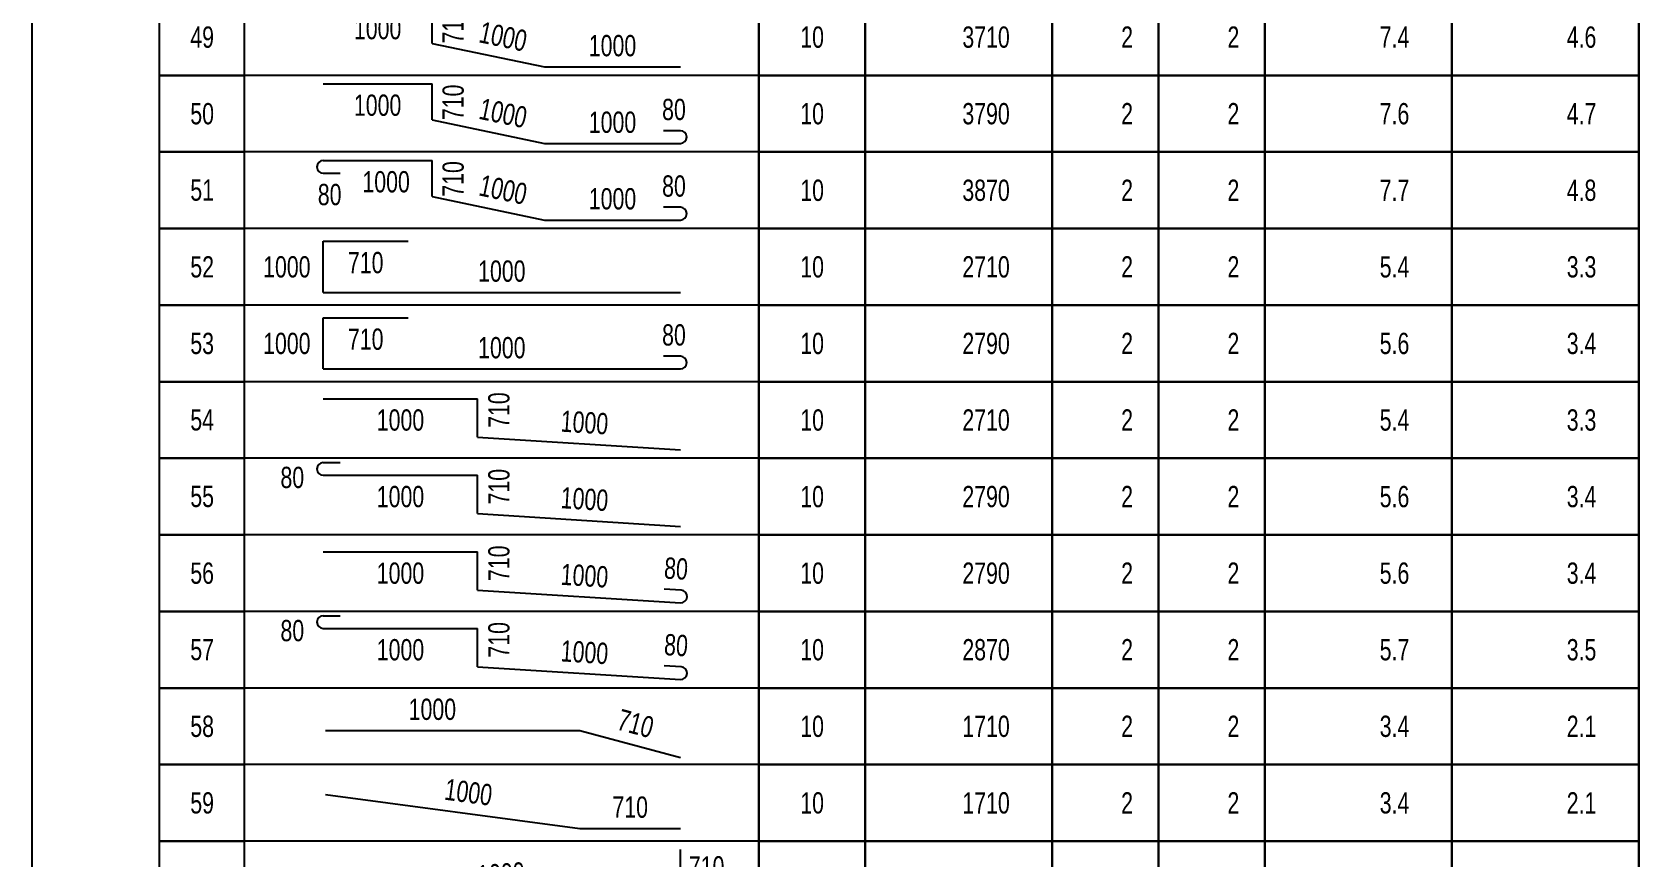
# Model space of a CAD drawing. Header units: inches. Extents: x -3538 to 66114, y -2541134 to 4288.
# Drawn here: x -1194.7 to -1005.7, y -223.2 to -126.1 of the extents above; entities that cross this region are included whole.
import ezdxf
from ezdxf.enums import TextEntityAlignment as Align

# ---------------------------------------------------------------- set-up
doc = ezdxf.new("R2010")
doc.units = ezdxf.units.IN
doc.header["$MEASUREMENT"] = 0
for name, color, linetype in [('KCS_STEEL', 4, 'Continuous'), ('KCS_TEXT_TK', 2, 'Continuous'), ('KCS_THONGKE', 5, 'Continuous'), ('KCS_THONGKE_THIN', 5, 'Continuous')]:
    doc.layers.add(name, color=color, linetype=linetype)
doc.styles.add('KCS_SMTEXT', font='3t-unicode.shx', dxfattribs={"width": 0.7})

# ---------------------------------------------------------------- blocks, each defined once
blk = doc.blocks.new('TK_50')
at = {"layer": 'KCS_STEEL'}
for p, q in [((19.25, 8), (32.04, 8)), ((32.04, 3.76), (32.04, 8)), ((32.04, 3.76), (45.28, 1)), ((45.28, 1), (61.25, 1))]:
    blk.add_line(p, q, dxfattribs=at)
at = {"layer": 'KCS_TEXT_TK'}
for p, q in [((-15, 0), (-15, 9)), ((0, 0), (0, 9)), ((10, 0), (10, 9)), ((70.5, 0), (70.5, 9)), ((83, 0), (83, 9)), ((105, 0), (105, 9)), ((117.5, 0), (117.5, 9)), ((130, 0), (130, 9)), ((152, 0), (152, 9)), ((174, 0), (174, 9))]:
    blk.add_line(p, q, dxfattribs=at)
at = {"layer": 'KCS_THONGKE'}
blk.add_line((174, 0), (0, 0), dxfattribs=at)
at = {"layer": 'KCS_TEXT_TK', "style": 'KCS_SMTEXT', "width": 0.75}
for tag, p in [('SH', (5, 4.5)), ('L1', (25.64, 5.5)), ('DK', (76.75, 4.5)), ('L4', (53.26, 3.5))]:
    blk.add_attdef(tag, text='', height=2.5, dxfattribs=at).set_placement(p, align=Align.MIDDLE)
blk.add_attdef('L2', text='', height=2.5, rotation=90, dxfattribs=at).set_placement((34.52, 5.83), align=Align.MIDDLE)
blk.add_attdef('L3', text='', height=2.5, rotation=348.2096, dxfattribs=at).set_placement((37.68, 5.14), align=Align.MIDDLE_LEFT)
for tag, p in [('DAI', (100, 4.5)), ('SL1', (114.5, 4.5)), ('SLA', (127, 4.5)), ('DT', (147, 4.5)), ('TL', (169, 4.5))]:
    blk.add_attdef(tag, text='', height=2.5, dxfattribs=at).set_placement(p, align=Align.MIDDLE_RIGHT)
blk = doc.blocks.new('TK_51')
at = {"layer": 'KCS_STEEL'}
for p, q in [((19.25, 8), (32.04, 8)), ((32.04, 3.76), (32.04, 8)), ((32.04, 3.76), (45.28, 1)), ((61.25, 2.5), (59.25, 2.5)), ((45.28, 1), (61.25, 1))]:
    blk.add_line(p, q, dxfattribs=at)
blk.add_arc((61.25, 1.75), 0.75, 270, 90, dxfattribs=at)
at = {"layer": 'KCS_TEXT_TK'}
for p, q in [((-15, 0), (-15, 9)), ((0, 0), (0, 9)), ((10, 0), (10, 9)), ((70.5, 0), (70.5, 9)), ((83, 0), (83, 9)), ((105, 0), (105, 9)), ((117.5, 0), (117.5, 9)), ((130, 0), (130, 9)), ((152, 0), (152, 9)), ((174, 0), (174, 9))]:
    blk.add_line(p, q, dxfattribs=at)
at = {"layer": 'KCS_THONGKE'}
blk.add_line((174, 0), (0, 0), dxfattribs=at)
at = {"layer": 'KCS_TEXT_TK', "style": 'KCS_SMTEXT', "width": 0.75}
for tag, p in [('SH', (5, 4.5)), ('L1', (25.64, 5.5)), ('M', (60.5, 5)), ('DK', (76.75, 4.5)), ('L4', (53.26, 3.5))]:
    blk.add_attdef(tag, text='', height=2.5, dxfattribs=at).set_placement(p, align=Align.MIDDLE)
blk.add_attdef('L2', text='', height=2.5, rotation=90, dxfattribs=at).set_placement((34.52, 5.83), align=Align.MIDDLE)
blk.add_attdef('L3', text='', height=2.5, rotation=348.2096, dxfattribs=at).set_placement((37.68, 5.14), align=Align.MIDDLE_LEFT)
for tag, p in [('DAI', (100, 4.5)), ('SL1', (114.5, 4.5)), ('SLA', (127, 4.5)), ('DT', (147, 4.5)), ('TL', (169, 4.5))]:
    blk.add_attdef(tag, text='', height=2.5, dxfattribs=at).set_placement(p, align=Align.MIDDLE_RIGHT)
blk = doc.blocks.new('TK_52')
at = {"layer": 'KCS_STEEL'}
for p, q in [((19.25, 8), (32.04, 8)), ((32.04, 3.76), (32.04, 8)), ((19.25, 6.5), (21.25, 6.5)), ((32.04, 3.76), (45.28, 1)), ((61.25, 2.5), (59.25, 2.5)), ((45.28, 1), (61.25, 1))]:
    blk.add_line(p, q, dxfattribs=at)
for centre, start, end in [((19.25, 7.25), 90, 270), ((61.25, 1.75), 270, 90)]:
    blk.add_arc(centre, 0.75, start, end, dxfattribs=at)
at = {"layer": 'KCS_TEXT_TK'}
for p, q in [((-15, 0), (-15, 9)), ((0, 0), (0, 9)), ((10, 0), (10, 9)), ((70.5, 0), (70.5, 9)), ((83, 0), (83, 9)), ((105, 0), (105, 9)), ((117.5, 0), (117.5, 9)), ((130, 0), (130, 9)), ((152, 0), (152, 9)), ((174, 0), (174, 9))]:
    blk.add_line(p, q, dxfattribs=at)
at = {"layer": 'KCS_THONGKE'}
blk.add_line((174, 0), (0, 0), dxfattribs=at)
at = {"layer": 'KCS_TEXT_TK', "style": 'KCS_SMTEXT', "width": 0.75}
for tag, p in [('SH', (5, 4.5)), ('L1', (26.64, 5.5)), ('M', (60.5, 5)), ('DK', (76.75, 4.5)), ('M', (20, 4)), ('L4', (53.26, 3.5))]:
    blk.add_attdef(tag, text='', height=2.5, dxfattribs=at).set_placement(p, align=Align.MIDDLE)
blk.add_attdef('L2', text='', height=2.5, rotation=90, dxfattribs=at).set_placement((34.52, 5.83), align=Align.MIDDLE)
blk.add_attdef('L3', text='', height=2.5, rotation=348.2096, dxfattribs=at).set_placement((37.68, 5.14), align=Align.MIDDLE_LEFT)
for tag, p in [('DAI', (100, 4.5)), ('SL1', (114.5, 4.5)), ('SLA', (127, 4.5)), ('DT', (147, 4.5)), ('TL', (169, 4.5))]:
    blk.add_attdef(tag, text='', height=2.5, dxfattribs=at).set_placement(p, align=Align.MIDDLE_RIGHT)
blk = doc.blocks.new('TK_53')
at = {"layer": 'KCS_STEEL'}
for p, q in [((19.25, 7.5), (29.22, 7.5)), ((19.25, 1.5), (19.25, 7.5)), ((19.25, 1.5), (61.25, 1.5))]:
    blk.add_line(p, q, dxfattribs=at)
at = {"layer": 'KCS_TEXT_TK'}
for p, q in [((-15, 0), (-15, 9)), ((0, 0), (0, 9)), ((10, 0), (10, 9)), ((70.5, 0), (70.5, 9)), ((83, 0), (83, 9)), ((105, 0), (105, 9)), ((117.5, 0), (117.5, 9)), ((130, 0), (130, 9)), ((152, 0), (152, 9)), ((174, 0), (174, 9))]:
    blk.add_line(p, q, dxfattribs=at)
at = {"layer": 'KCS_THONGKE'}
blk.add_line((174, 0), (0, 0), dxfattribs=at)
at = {"layer": 'KCS_TEXT_TK', "style": 'KCS_SMTEXT', "width": 0.75}
for tag, p in [('SH', (5, 4.5)), ('L2', (24.24, 5)), ('DK', (76.75, 4.5)), ('L3', (40.25, 4))]:
    blk.add_attdef(tag, text='', height=2.5, dxfattribs=at).set_placement(p, align=Align.MIDDLE)
for tag, p in [('L1', (17.75, 4.5)), ('DAI', (100, 4.5)), ('SL1', (114.5, 4.5)), ('SLA', (127, 4.5)), ('DT', (147, 4.5)), ('TL', (169, 4.5))]:
    blk.add_attdef(tag, text='', height=2.5, dxfattribs=at).set_placement(p, align=Align.MIDDLE_RIGHT)
blk = doc.blocks.new('TK_54')
at = {"layer": 'KCS_STEEL'}
for p, q in [((19.25, 7.5), (29.22, 7.5)), ((19.25, 1.5), (19.25, 7.5)), ((61.25, 3), (59.25, 3)), ((19.25, 1.5), (61.25, 1.5))]:
    blk.add_line(p, q, dxfattribs=at)
blk.add_arc((61.25, 2.25), 0.75, 270, 90, dxfattribs=at)
at = {"layer": 'KCS_TEXT_TK'}
for p, q in [((-15, 0), (-15, 9)), ((0, 0), (0, 9)), ((10, 0), (10, 9)), ((70.5, 0), (70.5, 9)), ((83, 0), (83, 9)), ((105, 0), (105, 9)), ((117.5, 0), (117.5, 9)), ((130, 0), (130, 9)), ((152, 0), (152, 9)), ((174, 0), (174, 9))]:
    blk.add_line(p, q, dxfattribs=at)
at = {"layer": 'KCS_THONGKE'}
blk.add_line((174, 0), (0, 0), dxfattribs=at)
at = {"layer": 'KCS_TEXT_TK', "style": 'KCS_SMTEXT', "width": 0.75}
for tag, p in [('SH', (5, 4.5)), ('L2', (24.24, 5)), ('M', (60.5, 5.5)), ('DK', (76.75, 4.5)), ('L3', (40.25, 4))]:
    blk.add_attdef(tag, text='', height=2.5, dxfattribs=at).set_placement(p, align=Align.MIDDLE)
for tag, p in [('L1', (17.75, 4.5)), ('DAI', (100, 4.5)), ('SL1', (114.5, 4.5)), ('SLA', (127, 4.5)), ('DT', (147, 4.5)), ('TL', (169, 4.5))]:
    blk.add_attdef(tag, text='', height=2.5, dxfattribs=at).set_placement(p, align=Align.MIDDLE_RIGHT)
blk = doc.blocks.new('TK_55')
at = {"layer": 'KCS_STEEL'}
for p, q in [((19.25, 7), (37.4, 7)), ((37.4, 2.5), (37.4, 7)), ((37.4, 2.5), (61.25, 1))]:
    blk.add_line(p, q, dxfattribs=at)
at = {"layer": 'KCS_TEXT_TK'}
for p, q in [((-15, 0), (-15, 9)), ((0, 0), (0, 9)), ((10, 0), (10, 9)), ((70.5, 0), (70.5, 9)), ((83, 0), (83, 9)), ((105, 0), (105, 9)), ((117.5, 0), (117.5, 9)), ((130, 0), (130, 9)), ((152, 0), (152, 9)), ((174, 0), (174, 9))]:
    blk.add_line(p, q, dxfattribs=at)
at = {"layer": 'KCS_THONGKE'}
blk.add_line((174, 0), (0, 0), dxfattribs=at)
at = {"layer": 'KCS_TEXT_TK', "style": 'KCS_SMTEXT', "width": 0.75}
for tag, p in [('SH', (5, 4.5)), ('L1', (28.32, 4.5)), ('DK', (76.75, 4.5))]:
    blk.add_attdef(tag, text='', height=2.5, dxfattribs=at).set_placement(p, align=Align.MIDDLE)
for tag, rotation, p in [('L2', 90, (39.9, 5.67)), ('L3', 356.4013, (49.98, 4.21))]:
    blk.add_attdef(tag, text='', height=2.5, rotation=rotation, dxfattribs=at).set_placement(p, align=Align.MIDDLE)
for tag, p in [('DAI', (100, 4.5)), ('SL1', (114.5, 4.5)), ('SLA', (127, 4.5)), ('DT', (147, 4.5)), ('TL', (169, 4.5))]:
    blk.add_attdef(tag, text='', height=2.5, dxfattribs=at).set_placement(p, align=Align.MIDDLE_RIGHT)
blk = doc.blocks.new('TK_56')
at = {"layer": 'KCS_STEEL'}
for p, q in [((19.25, 8.5), (21.25, 8.5)), ((19.25, 7), (37.4, 7)), ((37.4, 2.5), (37.4, 7)), ((37.4, 2.5), (61.25, 1))]:
    blk.add_line(p, q, dxfattribs=at)
blk.add_arc((19.25, 7.75), 0.75, 90, 270, dxfattribs=at)
at = {"layer": 'KCS_TEXT_TK'}
for p, q in [((-15, 0), (-15, 9)), ((0, 0), (0, 9)), ((10, 0), (10, 9)), ((70.5, 0), (70.5, 9)), ((83, 0), (83, 9)), ((105, 0), (105, 9)), ((117.5, 0), (117.5, 9)), ((130, 0), (130, 9)), ((152, 0), (152, 9)), ((174, 0), (174, 9))]:
    blk.add_line(p, q, dxfattribs=at)
at = {"layer": 'KCS_THONGKE'}
blk.add_line((174, 0), (0, 0), dxfattribs=at)
at = {"layer": 'KCS_TEXT_TK', "style": 'KCS_SMTEXT', "width": 0.75}
for tag, p in [('M', (17, 6.75)), ('DAI', (100, 4.5)), ('SL1', (114.5, 4.5)), ('SLA', (127, 4.5)), ('DT', (147, 4.5)), ('TL', (169, 4.5))]:
    blk.add_attdef(tag, text='', height=2.5, dxfattribs=at).set_placement(p, align=Align.MIDDLE_RIGHT)
for tag, p in [('SH', (5, 4.5)), ('L1', (28.32, 4.5)), ('DK', (76.75, 4.5))]:
    blk.add_attdef(tag, text='', height=2.5, dxfattribs=at).set_placement(p, align=Align.MIDDLE)
for tag, rotation, p in [('L2', 90, (39.9, 5.67)), ('L3', 356.4013, (49.98, 4.21))]:
    blk.add_attdef(tag, text='', height=2.5, rotation=rotation, dxfattribs=at).set_placement(p, align=Align.MIDDLE)
blk = doc.blocks.new('TK_57')
at = {"layer": 'KCS_STEEL'}
for p, q in [((19.25, 7), (37.4, 7)), ((37.4, 2.5), (37.4, 7)), ((37.4, 2.5), (61.25, 1)), ((61.34, 2.5), (59.35, 2.62))]:
    blk.add_line(p, q, dxfattribs=at)
blk.add_arc((61.3, 1.75), 0.75, 266.4013, 86.4013, dxfattribs=at)
at = {"layer": 'KCS_TEXT_TK'}
for p, q in [((-15, 0), (-15, 9)), ((0, 0), (0, 9)), ((10, 0), (10, 9)), ((70.5, 0), (70.5, 9)), ((83, 0), (83, 9)), ((105, 0), (105, 9)), ((117.5, 0), (117.5, 9)), ((130, 0), (130, 9)), ((152, 0), (152, 9)), ((174, 0), (174, 9))]:
    blk.add_line(p, q, dxfattribs=at)
at = {"layer": 'KCS_THONGKE'}
blk.add_line((174, 0), (0, 0), dxfattribs=at)
at = {"layer": 'KCS_TEXT_TK', "style": 'KCS_SMTEXT', "width": 0.75}
for tag, p in [('SH', (5, 4.5)), ('L1', (28.32, 4.5)), ('DK', (76.75, 4.5))]:
    blk.add_attdef(tag, text='', height=2.5, dxfattribs=at).set_placement(p, align=Align.MIDDLE)
for tag, rotation, p in [('L2', 90, (39.9, 5.67)), ('M', 356.4013, (60.75, 5.04)), ('L3', 356.4013, (49.98, 4.21))]:
    blk.add_attdef(tag, text='', height=2.5, rotation=rotation, dxfattribs=at).set_placement(p, align=Align.MIDDLE)
for tag, p in [('DAI', (100, 4.5)), ('SL1', (114.5, 4.5)), ('SLA', (127, 4.5)), ('DT', (147, 4.5)), ('TL', (169, 4.5))]:
    blk.add_attdef(tag, text='', height=2.5, dxfattribs=at).set_placement(p, align=Align.MIDDLE_RIGHT)
blk = doc.blocks.new('TK_58')
at = {"layer": 'KCS_STEEL'}
for p, q in [((19.25, 8.5), (21.25, 8.5)), ((19.25, 7), (37.4, 7)), ((37.4, 2.5), (37.4, 7)), ((37.4, 2.5), (61.25, 1)), ((61.34, 2.5), (59.35, 2.62))]:
    blk.add_line(p, q, dxfattribs=at)
for centre, start, end in [((19.25, 7.75), 90, 270), ((61.3, 1.75), 266.4013, 86.4013)]:
    blk.add_arc(centre, 0.75, start, end, dxfattribs=at)
at = {"layer": 'KCS_TEXT_TK'}
for p, q in [((-15, 0), (-15, 9)), ((0, 0), (0, 9)), ((10, 0), (10, 9)), ((70.5, 0), (70.5, 9)), ((83, 0), (83, 9)), ((105, 0), (105, 9)), ((117.5, 0), (117.5, 9)), ((130, 0), (130, 9)), ((152, 0), (152, 9)), ((174, 0), (174, 9))]:
    blk.add_line(p, q, dxfattribs=at)
at = {"layer": 'KCS_THONGKE'}
blk.add_line((174, 0), (0, 0), dxfattribs=at)
at = {"layer": 'KCS_TEXT_TK', "style": 'KCS_SMTEXT', "width": 0.75}
for tag, p in [('M', (17, 6.75)), ('DAI', (100, 4.5)), ('SL1', (114.5, 4.5)), ('SLA', (127, 4.5)), ('DT', (147, 4.5)), ('TL', (169, 4.5))]:
    blk.add_attdef(tag, text='', height=2.5, dxfattribs=at).set_placement(p, align=Align.MIDDLE_RIGHT)
for tag, p in [('SH', (5, 4.5)), ('L1', (28.32, 4.5)), ('DK', (76.75, 4.5))]:
    blk.add_attdef(tag, text='', height=2.5, dxfattribs=at).set_placement(p, align=Align.MIDDLE)
for tag, rotation, p in [('L2', 90, (39.9, 5.67)), ('M', 356.4013, (60.75, 5.04)), ('L3', 356.4013, (49.98, 4.21))]:
    blk.add_attdef(tag, text='', height=2.5, rotation=rotation, dxfattribs=at).set_placement(p, align=Align.MIDDLE)
blk = doc.blocks.new('TK_59')
at = {"layer": 'KCS_STEEL'}
for p, q in [((19.51, 4), (49.44, 4)), ((49.44, 4), (61.25, 0.84))]:
    blk.add_line(p, q, dxfattribs=at)
at = {"layer": 'KCS_TEXT_TK'}
for p, q in [((-15, 0), (-15, 9)), ((0, 0), (0, 9)), ((10, 0), (10, 9)), ((70.5, 0), (70.5, 9)), ((83, 0), (83, 9)), ((105, 0), (105, 9)), ((117.5, 0), (117.5, 9)), ((130, 0), (130, 9)), ((152, 0), (152, 9)), ((174, 0), (174, 9))]:
    blk.add_line(p, q, dxfattribs=at)
at = {"layer": 'KCS_THONGKE'}
blk.add_line((174, 0), (0, 0), dxfattribs=at)
at = {"layer": 'KCS_TEXT_TK', "style": 'KCS_SMTEXT', "width": 0.75}
for tag, p in [('L1', (32.08, 6.5)), ('SH', (5, 4.5)), ('DK', (76.75, 4.5))]:
    blk.add_attdef(tag, text='', height=2.5, dxfattribs=at).set_placement(p, align=Align.MIDDLE)
blk.add_attdef('L2', text='', height=2.5, rotation=345.025, dxfattribs=at).set_placement((55.99, 4.84), align=Align.MIDDLE)
for tag, p in [('DAI', (100, 4.5)), ('SL1', (114.5, 4.5)), ('SLA', (127, 4.5)), ('DT', (147, 4.5)), ('TL', (169, 4.5))]:
    blk.add_attdef(tag, text='', height=2.5, dxfattribs=at).set_placement(p, align=Align.MIDDLE_RIGHT)
blk = doc.blocks.new('TK_60')
at = {"layer": 'KCS_STEEL'}
for p, q in [((19.51, 5.47), (49.44, 1.5)), ((49.44, 1.5), (61.25, 1.5))]:
    blk.add_line(p, q, dxfattribs=at)
at = {"layer": 'KCS_TEXT_TK'}
for p, q in [((-15, 0), (-15, 9)), ((0, 0), (0, 9)), ((10, 0), (10, 9)), ((70.5, 0), (70.5, 9)), ((83, 0), (83, 9)), ((105, 0), (105, 9)), ((117.5, 0), (117.5, 9)), ((130, 0), (130, 9)), ((152, 0), (152, 9)), ((174, 0), (174, 9))]:
    blk.add_line(p, q, dxfattribs=at)
at = {"layer": 'KCS_THONGKE'}
blk.add_line((174, 0), (0, 0), dxfattribs=at)
at = {"layer": 'KCS_TEXT_TK', "style": 'KCS_SMTEXT', "width": 0.75}
for tag, p in [('SH', (5, 4.5)), ('DK', (76.75, 4.5))]:
    blk.add_attdef(tag, text='', height=2.5, dxfattribs=at).set_placement(p, align=Align.MIDDLE)
for tag, rotation, p in [('L1', 352.454, (36.33, 5.76)), ('L2', 360, (55.35, 4))]:
    blk.add_attdef(tag, text='', height=2.5, rotation=rotation, dxfattribs=at).set_placement(p, align=Align.MIDDLE)
for tag, p in [('DAI', (100, 4.5)), ('SL1', (114.5, 4.5)), ('SLA', (127, 4.5)), ('DT', (147, 4.5)), ('TL', (169, 4.5))]:
    blk.add_attdef(tag, text='', height=2.5, dxfattribs=at).set_placement(p, align=Align.MIDDLE_RIGHT)
blk = doc.blocks.new('TK_61')
at = {"layer": 'KCS_STEEL'}
for p, q in [((61.25, 3.97), (61.25, 8)), ((19.51, 1), (61.25, 3.97))]:
    blk.add_line(p, q, dxfattribs=at)
at = {"layer": 'KCS_TEXT_TK'}
for p, q in [((-15, 0), (-15, 9)), ((0, 0), (0, 9)), ((10, 0), (10, 9)), ((70.5, 0), (70.5, 9)), ((83, 0), (83, 9)), ((105, 0), (105, 9)), ((117.5, 0), (117.5, 9)), ((130, 0), (130, 9)), ((152, 0), (152, 9)), ((174, 0), (174, 9))]:
    blk.add_line(p, q, dxfattribs=at)
at = {"layer": 'KCS_THONGKE'}
blk.add_line((174, 0), (0, 0), dxfattribs=at)
at = {"layer": 'KCS_TEXT_TK', "style": 'KCS_SMTEXT', "width": 0.75}
for tag, p in [('SH', (5, 4.5)), ('DK', (76.75, 4.5))]:
    blk.add_attdef(tag, text='', height=2.5, dxfattribs=at).set_placement(p, align=Align.MIDDLE)
blk.add_attdef('L1', text='', height=2.5, rotation=4.0637, dxfattribs=at).set_placement((40.18, 5.11), align=Align.MIDDLE)
blk.add_attdef('L2', text='', height=2.5, rotation=360, dxfattribs=at).set_placement((62.25, 5.98), align=Align.MIDDLE_LEFT)
for tag, p in [('DAI', (100, 4.5)), ('SL1', (114.5, 4.5)), ('SLA', (127, 4.5)), ('DT', (147, 4.5)), ('TL', (169, 4.5))]:
    blk.add_attdef(tag, text='', height=2.5, dxfattribs=at).set_placement(p, align=Align.MIDDLE_RIGHT)

msp = doc.modelspace()

# ---------------------------------------------------------------- linework, layer by layer
at = {"layer": 'KCS_THONGKE', "color": 38}
for p, q in [((-1194.66, -302.22), (-1194.66, 408.78)), ((-1179.66, -302.22), (-1179.66, 408.78)), ((-1169.66, -302.22), (-1169.66, 408.78)), ((-1109.16, 408.78), (-1109.16, -302.22)), ((-1096.66, 408.78), (-1096.66, -302.22)), ((-1074.66, 408.78), (-1074.66, -302.22)), ((-1062.16, 408.78), (-1062.16, -302.22)), ((-1049.66, 408.78), (-1049.66, -302.22)), ((-1027.66, 408.78), (-1027.66, -302.22)), ((-1005.66, 408.78), (-1005.66, -302.22))]:
    msp.add_line(p, q, dxfattribs=at)
at = {"layer": 'KCS_THONGKE_THIN', "color": 38}
for p, q in [((-1179.66, -131.22), (-1169.66, -131.22)), ((-1109.16, -131.22), (-1005.66, -131.22)), ((-1179.66, -140.22), (-1169.66, -140.22)), ((-1109.16, -140.22), (-1005.66, -140.22)), ((-1179.66, -149.22), (-1169.66, -149.22)), ((-1109.16, -149.22), (-1005.66, -149.22)), ((-1179.66, -158.22), (-1169.66, -158.22)), ((-1109.16, -158.22), (-1005.66, -158.22)), ((-1179.66, -167.22), (-1169.66, -167.22)), ((-1109.16, -167.22), (-1005.66, -167.22)), ((-1179.66, -176.22), (-1169.66, -176.22)), ((-1109.16, -176.22), (-1005.66, -176.22)), ((-1179.66, -185.22), (-1169.66, -185.22)), ((-1109.16, -185.22), (-1005.66, -185.22)), ((-1179.66, -194.22), (-1169.66, -194.22)), ((-1109.16, -194.22), (-1005.66, -194.22)), ((-1179.66, -203.22), (-1169.66, -203.22)), ((-1109.16, -203.22), (-1005.66, -203.22)), ((-1179.66, -212.22), (-1169.66, -212.22)), ((-1109.16, -212.22), (-1005.66, -212.22)), ((-1179.66, -221.22), (-1169.66, -221.22)), ((-1109.16, -221.22), (-1005.66, -221.22))]:
    msp.add_line(p, q, dxfattribs=at)

# ---------------------------------------------------------------- block references
ref = msp.add_blockref('TK_50', (-1179.66, -131.22))
ref.add_attrib('SH', '49', dxfattribs={"layer": 'KCS_THONGKE', "height": 2.5, "style": 'KCS_SMTEXT', "width": 0.75}).set_placement((-1174.66, -126.72), align=Align.MIDDLE)
ref.add_attrib('DAI', '3710', dxfattribs={"layer": 'KCS_THONGKE', "height": 2.5, "style": 'KCS_SMTEXT', "width": 0.75}).set_placement((-1079.66, -126.72), align=Align.MIDDLE_RIGHT)
ref.add_attrib('L3', '1000', dxfattribs={"layer": 'KCS_THONGKE', "height": 2.5, "rotation": 348.2096, "style": 'KCS_SMTEXT', "width": 0.75}).set_placement((-1141.98, -126.08), align=Align.MIDDLE_LEFT)
ref.add_attrib('L1', '1000', dxfattribs={"layer": 'KCS_THONGKE', "height": 2.5, "style": 'KCS_SMTEXT', "width": 0.75}).set_placement((-1154.02, -125.72), align=Align.MIDDLE)
ref.add_attrib('L2', '710', dxfattribs={"layer": 'KCS_THONGKE', "height": 2.5, "rotation": 90, "style": 'KCS_SMTEXT', "width": 0.75}).set_placement((-1145.14, -125.39), align=Align.MIDDLE)
ref.add_attrib('L4', '1000', dxfattribs={"layer": 'KCS_THONGKE', "height": 2.5, "style": 'KCS_SMTEXT', "width": 0.75}).set_placement((-1126.39, -127.72), align=Align.MIDDLE)
ref.add_attrib('DK', '10', dxfattribs={"layer": 'KCS_THONGKE', "height": 2.5, "style": 'KCS_SMTEXT', "width": 0.75}).set_placement((-1102.91, -126.72), align=Align.MIDDLE)
ref.add_attrib('SL1', '2', dxfattribs={"layer": 'KCS_THONGKE', "height": 2.5, "style": 'KCS_SMTEXT', "width": 0.75}).set_placement((-1065.16, -126.72), align=Align.MIDDLE_RIGHT)
ref.add_attrib('SLA', '2', dxfattribs={"layer": 'KCS_THONGKE', "height": 2.5, "style": 'KCS_SMTEXT', "width": 0.75}).set_placement((-1052.66, -126.72), align=Align.MIDDLE_RIGHT)
ref.add_attrib('DT', '7.4', dxfattribs={"layer": 'KCS_THONGKE', "height": 2.5, "style": 'KCS_SMTEXT', "width": 0.75}).set_placement((-1032.66, -126.72), align=Align.MIDDLE_RIGHT)
ref.add_attrib('TL', '4.6', dxfattribs={"layer": 'KCS_THONGKE', "height": 2.5, "style": 'KCS_SMTEXT', "width": 0.75}).set_placement((-1010.66, -126.72), align=Align.MIDDLE_RIGHT)
ref = msp.add_blockref('TK_51', (-1179.66, -140.22))
ref.add_attrib('SH', '50', dxfattribs={"layer": 'KCS_THONGKE', "height": 2.5, "style": 'KCS_SMTEXT', "width": 0.75}).set_placement((-1174.66, -135.72), align=Align.MIDDLE)
ref.add_attrib('L2', '710', dxfattribs={"layer": 'KCS_THONGKE', "height": 2.5, "rotation": 90, "style": 'KCS_SMTEXT', "width": 0.75}).set_placement((-1145.14, -134.39), align=Align.MIDDLE)
ref.add_attrib('L1', '1000', dxfattribs={"layer": 'KCS_THONGKE', "height": 2.5, "style": 'KCS_SMTEXT', "width": 0.75}).set_placement((-1154.02, -134.72), align=Align.MIDDLE)
ref.add_attrib('L3', '1000', dxfattribs={"layer": 'KCS_THONGKE', "height": 2.5, "rotation": 348.2096, "style": 'KCS_SMTEXT', "width": 0.75}).set_placement((-1141.98, -135.08), align=Align.MIDDLE_LEFT)
ref.add_attrib('TL', '4.7', dxfattribs={"layer": 'KCS_THONGKE', "height": 2.5, "style": 'KCS_SMTEXT', "width": 0.75}).set_placement((-1010.66, -135.72), align=Align.MIDDLE_RIGHT)
ref.add_attrib('DT', '7.6', dxfattribs={"layer": 'KCS_THONGKE', "height": 2.5, "style": 'KCS_SMTEXT', "width": 0.75}).set_placement((-1032.66, -135.72), align=Align.MIDDLE_RIGHT)
ref.add_attrib('SLA', '2', dxfattribs={"layer": 'KCS_THONGKE', "height": 2.5, "style": 'KCS_SMTEXT', "width": 0.75}).set_placement((-1052.66, -135.72), align=Align.MIDDLE_RIGHT)
ref.add_attrib('SL1', '2', dxfattribs={"layer": 'KCS_THONGKE', "height": 2.5, "style": 'KCS_SMTEXT', "width": 0.75}).set_placement((-1065.16, -135.72), align=Align.MIDDLE_RIGHT)
ref.add_attrib('DK', '10', dxfattribs={"layer": 'KCS_THONGKE', "height": 2.5, "style": 'KCS_SMTEXT', "width": 0.75}).set_placement((-1102.91, -135.72), align=Align.MIDDLE)
ref.add_attrib('M', '80', dxfattribs={"layer": 'KCS_THONGKE', "height": 2.5, "style": 'KCS_SMTEXT', "width": 0.75}).set_placement((-1119.16, -135.22), align=Align.MIDDLE)
ref.add_attrib('DAI', '3790', dxfattribs={"layer": 'KCS_THONGKE', "height": 2.5, "style": 'KCS_SMTEXT', "width": 0.75}).set_placement((-1079.66, -135.72), align=Align.MIDDLE_RIGHT)
ref.add_attrib('L4', '1000', dxfattribs={"layer": 'KCS_THONGKE', "height": 2.5, "style": 'KCS_SMTEXT', "width": 0.75}).set_placement((-1126.39, -136.72), align=Align.MIDDLE)
ref = msp.add_blockref('TK_52', (-1179.66, -149.22))
ref.add_attrib('SH', '51', dxfattribs={"layer": 'KCS_THONGKE', "height": 2.5, "style": 'KCS_SMTEXT', "width": 0.75}).set_placement((-1174.66, -144.72), align=Align.MIDDLE)
ref.add_attrib('M', '80', dxfattribs={"layer": 'KCS_THONGKE', "height": 2.5, "style": 'KCS_SMTEXT', "width": 0.75}).set_placement((-1159.66, -145.22), align=Align.MIDDLE)
ref.add_attrib('DAI', '3870', dxfattribs={"layer": 'KCS_THONGKE', "height": 2.5, "style": 'KCS_SMTEXT', "width": 0.75}).set_placement((-1079.66, -144.72), align=Align.MIDDLE_RIGHT)
ref.add_attrib('M', '80', dxfattribs={"layer": 'KCS_THONGKE', "height": 2.5, "style": 'KCS_SMTEXT', "width": 0.75}).set_placement((-1119.16, -144.22), align=Align.MIDDLE)
ref.add_attrib('L1', '1000', dxfattribs={"layer": 'KCS_THONGKE', "height": 2.5, "style": 'KCS_SMTEXT', "width": 0.75}).set_placement((-1153.02, -143.72), align=Align.MIDDLE)
ref.add_attrib('L2', '710', dxfattribs={"layer": 'KCS_THONGKE', "height": 2.5, "rotation": 90, "style": 'KCS_SMTEXT', "width": 0.75}).set_placement((-1145.14, -143.39), align=Align.MIDDLE)
ref.add_attrib('L3', '1000', dxfattribs={"layer": 'KCS_THONGKE', "height": 2.5, "rotation": 348.2096, "style": 'KCS_SMTEXT', "width": 0.75}).set_placement((-1141.98, -144.08), align=Align.MIDDLE_LEFT)
ref.add_attrib('L4', '1000', dxfattribs={"layer": 'KCS_THONGKE', "height": 2.5, "style": 'KCS_SMTEXT', "width": 0.75}).set_placement((-1126.39, -145.72), align=Align.MIDDLE)
ref.add_attrib('DK', '10', dxfattribs={"layer": 'KCS_THONGKE', "height": 2.5, "style": 'KCS_SMTEXT', "width": 0.75}).set_placement((-1102.91, -144.72), align=Align.MIDDLE)
ref.add_attrib('SL1', '2', dxfattribs={"layer": 'KCS_THONGKE', "height": 2.5, "style": 'KCS_SMTEXT', "width": 0.75}).set_placement((-1065.16, -144.72), align=Align.MIDDLE_RIGHT)
ref.add_attrib('SLA', '2', dxfattribs={"layer": 'KCS_THONGKE', "height": 2.5, "style": 'KCS_SMTEXT', "width": 0.75}).set_placement((-1052.66, -144.72), align=Align.MIDDLE_RIGHT)
ref.add_attrib('DT', '7.7', dxfattribs={"layer": 'KCS_THONGKE', "height": 2.5, "style": 'KCS_SMTEXT', "width": 0.75}).set_placement((-1032.66, -144.72), align=Align.MIDDLE_RIGHT)
ref.add_attrib('TL', '4.8', dxfattribs={"layer": 'KCS_THONGKE', "height": 2.5, "style": 'KCS_SMTEXT', "width": 0.75}).set_placement((-1010.66, -144.72), align=Align.MIDDLE_RIGHT)
ref = msp.add_blockref('TK_53', (-1179.66, -158.22))
ref.add_attrib('L2', '710', dxfattribs={"layer": 'KCS_THONGKE', "height": 2.5, "style": 'KCS_SMTEXT', "width": 0.75}).set_placement((-1155.42, -153.22), align=Align.MIDDLE)
ref.add_attrib('SH', '52', dxfattribs={"layer": 'KCS_THONGKE', "height": 2.5, "style": 'KCS_SMTEXT', "width": 0.75}).set_placement((-1174.66, -153.72), align=Align.MIDDLE)
ref.add_attrib('L1', '1000', dxfattribs={"layer": 'KCS_THONGKE', "height": 2.5, "style": 'KCS_SMTEXT', "width": 0.75}).set_placement((-1161.91, -153.72), align=Align.MIDDLE_RIGHT)
ref.add_attrib('DAI', '2710', dxfattribs={"layer": 'KCS_THONGKE', "height": 2.5, "style": 'KCS_SMTEXT', "width": 0.75}).set_placement((-1079.66, -153.72), align=Align.MIDDLE_RIGHT)
ref.add_attrib('L3', '1000', dxfattribs={"layer": 'KCS_THONGKE', "height": 2.5, "style": 'KCS_SMTEXT', "width": 0.75}).set_placement((-1139.41, -154.22), align=Align.MIDDLE)
ref.add_attrib('DK', '10', dxfattribs={"layer": 'KCS_THONGKE', "height": 2.5, "style": 'KCS_SMTEXT', "width": 0.75}).set_placement((-1102.91, -153.72), align=Align.MIDDLE)
ref.add_attrib('SL1', '2', dxfattribs={"layer": 'KCS_THONGKE', "height": 2.5, "style": 'KCS_SMTEXT', "width": 0.75}).set_placement((-1065.16, -153.72), align=Align.MIDDLE_RIGHT)
ref.add_attrib('SLA', '2', dxfattribs={"layer": 'KCS_THONGKE', "height": 2.5, "style": 'KCS_SMTEXT', "width": 0.75}).set_placement((-1052.66, -153.72), align=Align.MIDDLE_RIGHT)
ref.add_attrib('DT', '5.4', dxfattribs={"layer": 'KCS_THONGKE', "height": 2.5, "style": 'KCS_SMTEXT', "width": 0.75}).set_placement((-1032.66, -153.72), align=Align.MIDDLE_RIGHT)
ref.add_attrib('TL', '3.3', dxfattribs={"layer": 'KCS_THONGKE', "height": 2.5, "style": 'KCS_SMTEXT', "width": 0.75}).set_placement((-1010.66, -153.72), align=Align.MIDDLE_RIGHT)
ref = msp.add_blockref('TK_54', (-1179.66, -167.22))
ref.add_attrib('L2', '710', dxfattribs={"layer": 'KCS_THONGKE', "height": 2.5, "style": 'KCS_SMTEXT', "width": 0.75}).set_placement((-1155.42, -162.22), align=Align.MIDDLE)
ref.add_attrib('SH', '53', dxfattribs={"layer": 'KCS_THONGKE', "height": 2.5, "style": 'KCS_SMTEXT', "width": 0.75}).set_placement((-1174.66, -162.72), align=Align.MIDDLE)
ref.add_attrib('L1', '1000', dxfattribs={"layer": 'KCS_THONGKE', "height": 2.5, "style": 'KCS_SMTEXT', "width": 0.75}).set_placement((-1161.91, -162.72), align=Align.MIDDLE_RIGHT)
ref.add_attrib('DAI', '2790', dxfattribs={"layer": 'KCS_THONGKE', "height": 2.5, "style": 'KCS_SMTEXT', "width": 0.75}).set_placement((-1079.66, -162.72), align=Align.MIDDLE_RIGHT)
ref.add_attrib('M', '80', dxfattribs={"layer": 'KCS_THONGKE', "height": 2.5, "style": 'KCS_SMTEXT', "width": 0.75}).set_placement((-1119.16, -161.72), align=Align.MIDDLE)
ref.add_attrib('L3', '1000', dxfattribs={"layer": 'KCS_THONGKE', "height": 2.5, "style": 'KCS_SMTEXT', "width": 0.75}).set_placement((-1139.41, -163.22), align=Align.MIDDLE)
ref.add_attrib('DK', '10', dxfattribs={"layer": 'KCS_THONGKE', "height": 2.5, "style": 'KCS_SMTEXT', "width": 0.75}).set_placement((-1102.91, -162.72), align=Align.MIDDLE)
ref.add_attrib('SL1', '2', dxfattribs={"layer": 'KCS_THONGKE', "height": 2.5, "style": 'KCS_SMTEXT', "width": 0.75}).set_placement((-1065.16, -162.72), align=Align.MIDDLE_RIGHT)
ref.add_attrib('SLA', '2', dxfattribs={"layer": 'KCS_THONGKE', "height": 2.5, "style": 'KCS_SMTEXT', "width": 0.75}).set_placement((-1052.66, -162.72), align=Align.MIDDLE_RIGHT)
ref.add_attrib('DT', '5.6', dxfattribs={"layer": 'KCS_THONGKE', "height": 2.5, "style": 'KCS_SMTEXT', "width": 0.75}).set_placement((-1032.66, -162.72), align=Align.MIDDLE_RIGHT)
ref.add_attrib('TL', '3.4', dxfattribs={"layer": 'KCS_THONGKE', "height": 2.5, "style": 'KCS_SMTEXT', "width": 0.75}).set_placement((-1010.66, -162.72), align=Align.MIDDLE_RIGHT)
ref = msp.add_blockref('TK_55', (-1179.66, -176.22))
ref.add_attrib('SH', '54', dxfattribs={"layer": 'KCS_THONGKE', "height": 2.5, "style": 'KCS_SMTEXT', "width": 0.75}).set_placement((-1174.66, -171.72), align=Align.MIDDLE)
ref.add_attrib('DAI', '2710', dxfattribs={"layer": 'KCS_THONGKE', "height": 2.5, "style": 'KCS_SMTEXT', "width": 0.75}).set_placement((-1079.66, -171.72), align=Align.MIDDLE_RIGHT)
ref.add_attrib('L1', '1000', dxfattribs={"layer": 'KCS_THONGKE', "height": 2.5, "style": 'KCS_SMTEXT', "width": 0.75}).set_placement((-1151.33, -171.72), align=Align.MIDDLE)
ref.add_attrib('L2', '710', dxfattribs={"layer": 'KCS_THONGKE', "height": 2.5, "rotation": 90, "style": 'KCS_SMTEXT', "width": 0.75}).set_placement((-1139.76, -170.56), align=Align.MIDDLE)
ref.add_attrib('L3', '1000', dxfattribs={"layer": 'KCS_THONGKE', "height": 2.5, "rotation": 356.4013, "style": 'KCS_SMTEXT', "width": 0.75}).set_placement((-1129.68, -172.01), align=Align.MIDDLE)
ref.add_attrib('DK', '10', dxfattribs={"layer": 'KCS_THONGKE', "height": 2.5, "style": 'KCS_SMTEXT', "width": 0.75}).set_placement((-1102.91, -171.72), align=Align.MIDDLE)
ref.add_attrib('SL1', '2', dxfattribs={"layer": 'KCS_THONGKE', "height": 2.5, "style": 'KCS_SMTEXT', "width": 0.75}).set_placement((-1065.16, -171.72), align=Align.MIDDLE_RIGHT)
ref.add_attrib('SLA', '2', dxfattribs={"layer": 'KCS_THONGKE', "height": 2.5, "style": 'KCS_SMTEXT', "width": 0.75}).set_placement((-1052.66, -171.72), align=Align.MIDDLE_RIGHT)
ref.add_attrib('DT', '5.4', dxfattribs={"layer": 'KCS_THONGKE', "height": 2.5, "style": 'KCS_SMTEXT', "width": 0.75}).set_placement((-1032.66, -171.72), align=Align.MIDDLE_RIGHT)
ref.add_attrib('TL', '3.3', dxfattribs={"layer": 'KCS_THONGKE', "height": 2.5, "style": 'KCS_SMTEXT', "width": 0.75}).set_placement((-1010.66, -171.72), align=Align.MIDDLE_RIGHT)
ref = msp.add_blockref('TK_56', (-1179.66, -185.22))
ref.add_attrib('SH', '55', dxfattribs={"layer": 'KCS_THONGKE', "height": 2.5, "style": 'KCS_SMTEXT', "width": 0.75}).set_placement((-1174.66, -180.72), align=Align.MIDDLE)
ref.add_attrib('M', '80', dxfattribs={"layer": 'KCS_THONGKE', "height": 2.5, "style": 'KCS_SMTEXT', "width": 0.75}).set_placement((-1162.66, -178.47), align=Align.MIDDLE_RIGHT)
ref.add_attrib('DAI', '2790', dxfattribs={"layer": 'KCS_THONGKE', "height": 2.5, "style": 'KCS_SMTEXT', "width": 0.75}).set_placement((-1079.66, -180.72), align=Align.MIDDLE_RIGHT)
ref.add_attrib('L1', '1000', dxfattribs={"layer": 'KCS_THONGKE', "height": 2.5, "style": 'KCS_SMTEXT', "width": 0.75}).set_placement((-1151.33, -180.72), align=Align.MIDDLE)
ref.add_attrib('L3', '1000', dxfattribs={"layer": 'KCS_THONGKE', "height": 2.5, "rotation": 356.4013, "style": 'KCS_SMTEXT', "width": 0.75}).set_placement((-1129.68, -181.01), align=Align.MIDDLE)
ref.add_attrib('L2', '710', dxfattribs={"layer": 'KCS_THONGKE', "height": 2.5, "rotation": 90, "style": 'KCS_SMTEXT', "width": 0.75}).set_placement((-1139.76, -179.56), align=Align.MIDDLE)
ref.add_attrib('DK', '10', dxfattribs={"layer": 'KCS_THONGKE', "height": 2.5, "style": 'KCS_SMTEXT', "width": 0.75}).set_placement((-1102.91, -180.72), align=Align.MIDDLE)
ref.add_attrib('SL1', '2', dxfattribs={"layer": 'KCS_THONGKE', "height": 2.5, "style": 'KCS_SMTEXT', "width": 0.75}).set_placement((-1065.16, -180.72), align=Align.MIDDLE_RIGHT)
ref.add_attrib('SLA', '2', dxfattribs={"layer": 'KCS_THONGKE', "height": 2.5, "style": 'KCS_SMTEXT', "width": 0.75}).set_placement((-1052.66, -180.72), align=Align.MIDDLE_RIGHT)
ref.add_attrib('DT', '5.6', dxfattribs={"layer": 'KCS_THONGKE', "height": 2.5, "style": 'KCS_SMTEXT', "width": 0.75}).set_placement((-1032.66, -180.72), align=Align.MIDDLE_RIGHT)
ref.add_attrib('TL', '3.4', dxfattribs={"layer": 'KCS_THONGKE', "height": 2.5, "style": 'KCS_SMTEXT', "width": 0.75}).set_placement((-1010.66, -180.72), align=Align.MIDDLE_RIGHT)
ref = msp.add_blockref('TK_57', (-1179.66, -194.22))
ref.add_attrib('SH', '56', dxfattribs={"layer": 'KCS_THONGKE', "height": 2.5, "style": 'KCS_SMTEXT', "width": 0.75}).set_placement((-1174.66, -189.72), align=Align.MIDDLE)
ref.add_attrib('DAI', '2790', dxfattribs={"layer": 'KCS_THONGKE', "height": 2.5, "style": 'KCS_SMTEXT', "width": 0.75}).set_placement((-1079.66, -189.72), align=Align.MIDDLE_RIGHT)
ref.add_attrib('M', '80', dxfattribs={"layer": 'KCS_THONGKE', "height": 2.5, "rotation": 356.4013, "style": 'KCS_SMTEXT', "width": 0.75}).set_placement((-1118.91, -189.18), align=Align.MIDDLE)
ref.add_attrib('L2', '710', dxfattribs={"layer": 'KCS_THONGKE', "height": 2.5, "rotation": 90, "style": 'KCS_SMTEXT', "width": 0.75}).set_placement((-1139.76, -188.56), align=Align.MIDDLE)
ref.add_attrib('L1', '1000', dxfattribs={"layer": 'KCS_THONGKE', "height": 2.5, "style": 'KCS_SMTEXT', "width": 0.75}).set_placement((-1151.33, -189.72), align=Align.MIDDLE)
ref.add_attrib('L3', '1000', dxfattribs={"layer": 'KCS_THONGKE', "height": 2.5, "rotation": 356.4013, "style": 'KCS_SMTEXT', "width": 0.75}).set_placement((-1129.68, -190.01), align=Align.MIDDLE)
ref.add_attrib('DK', '10', dxfattribs={"layer": 'KCS_THONGKE', "height": 2.5, "style": 'KCS_SMTEXT', "width": 0.75}).set_placement((-1102.91, -189.72), align=Align.MIDDLE)
ref.add_attrib('SL1', '2', dxfattribs={"layer": 'KCS_THONGKE', "height": 2.5, "style": 'KCS_SMTEXT', "width": 0.75}).set_placement((-1065.16, -189.72), align=Align.MIDDLE_RIGHT)
ref.add_attrib('SLA', '2', dxfattribs={"layer": 'KCS_THONGKE', "height": 2.5, "style": 'KCS_SMTEXT', "width": 0.75}).set_placement((-1052.66, -189.72), align=Align.MIDDLE_RIGHT)
ref.add_attrib('DT', '5.6', dxfattribs={"layer": 'KCS_THONGKE', "height": 2.5, "style": 'KCS_SMTEXT', "width": 0.75}).set_placement((-1032.66, -189.72), align=Align.MIDDLE_RIGHT)
ref.add_attrib('TL', '3.4', dxfattribs={"layer": 'KCS_THONGKE', "height": 2.5, "style": 'KCS_SMTEXT', "width": 0.75}).set_placement((-1010.66, -189.72), align=Align.MIDDLE_RIGHT)
ref = msp.add_blockref('TK_58', (-1179.66, -203.22))
ref.add_attrib('M', '80', dxfattribs={"layer": 'KCS_THONGKE', "height": 2.5, "style": 'KCS_SMTEXT', "width": 0.75}).set_placement((-1162.66, -196.47), align=Align.MIDDLE_RIGHT)
ref.add_attrib('SH', '57', dxfattribs={"layer": 'KCS_THONGKE', "height": 2.5, "style": 'KCS_SMTEXT', "width": 0.75}).set_placement((-1174.66, -198.72), align=Align.MIDDLE)
ref.add_attrib('M', '80', dxfattribs={"layer": 'KCS_THONGKE', "height": 2.5, "rotation": 356.4013, "style": 'KCS_SMTEXT', "width": 0.75}).set_placement((-1118.91, -198.18), align=Align.MIDDLE)
ref.add_attrib('L2', '710', dxfattribs={"layer": 'KCS_THONGKE', "height": 2.5, "rotation": 90, "style": 'KCS_SMTEXT', "width": 0.75}).set_placement((-1139.76, -197.56), align=Align.MIDDLE)
ref.add_attrib('DAI', '2870', dxfattribs={"layer": 'KCS_THONGKE', "height": 2.5, "style": 'KCS_SMTEXT', "width": 0.75}).set_placement((-1079.66, -198.72), align=Align.MIDDLE_RIGHT)
ref.add_attrib('L1', '1000', dxfattribs={"layer": 'KCS_THONGKE', "height": 2.5, "style": 'KCS_SMTEXT', "width": 0.75}).set_placement((-1151.33, -198.72), align=Align.MIDDLE)
ref.add_attrib('L3', '1000', dxfattribs={"layer": 'KCS_THONGKE', "height": 2.5, "rotation": 356.4013, "style": 'KCS_SMTEXT', "width": 0.75}).set_placement((-1129.68, -199.01), align=Align.MIDDLE)
ref.add_attrib('DK', '10', dxfattribs={"layer": 'KCS_THONGKE', "height": 2.5, "style": 'KCS_SMTEXT', "width": 0.75}).set_placement((-1102.91, -198.72), align=Align.MIDDLE)
ref.add_attrib('SL1', '2', dxfattribs={"layer": 'KCS_THONGKE', "height": 2.5, "style": 'KCS_SMTEXT', "width": 0.75}).set_placement((-1065.16, -198.72), align=Align.MIDDLE_RIGHT)
ref.add_attrib('SLA', '2', dxfattribs={"layer": 'KCS_THONGKE', "height": 2.5, "style": 'KCS_SMTEXT', "width": 0.75}).set_placement((-1052.66, -198.72), align=Align.MIDDLE_RIGHT)
ref.add_attrib('DT', '5.7', dxfattribs={"layer": 'KCS_THONGKE', "height": 2.5, "style": 'KCS_SMTEXT', "width": 0.75}).set_placement((-1032.66, -198.72), align=Align.MIDDLE_RIGHT)
ref.add_attrib('TL', '3.5', dxfattribs={"layer": 'KCS_THONGKE', "height": 2.5, "style": 'KCS_SMTEXT', "width": 0.75}).set_placement((-1010.66, -198.72), align=Align.MIDDLE_RIGHT)
ref = msp.add_blockref('TK_59', (-1179.66, -212.22))
ref.add_attrib('SH', '58', dxfattribs={"layer": 'KCS_THONGKE', "height": 2.5, "style": 'KCS_SMTEXT', "width": 0.75}).set_placement((-1174.66, -207.72), align=Align.MIDDLE)
ref.add_attrib('DAI', '1710', dxfattribs={"layer": 'KCS_THONGKE', "height": 2.5, "style": 'KCS_SMTEXT', "width": 0.75}).set_placement((-1079.66, -207.72), align=Align.MIDDLE_RIGHT)
ref.add_attrib('L2', '710', dxfattribs={"layer": 'KCS_THONGKE', "height": 2.5, "rotation": 345.025, "style": 'KCS_SMTEXT', "width": 0.75}).set_placement((-1123.67, -207.39), align=Align.MIDDLE)
ref.add_attrib('L1', '1000', dxfattribs={"layer": 'KCS_THONGKE', "height": 2.5, "style": 'KCS_SMTEXT', "width": 0.75}).set_placement((-1147.58, -205.72), align=Align.MIDDLE)
ref.add_attrib('DK', '10', dxfattribs={"layer": 'KCS_THONGKE', "height": 2.5, "style": 'KCS_SMTEXT', "width": 0.75}).set_placement((-1102.91, -207.72), align=Align.MIDDLE)
ref.add_attrib('SL1', '2', dxfattribs={"layer": 'KCS_THONGKE', "height": 2.5, "style": 'KCS_SMTEXT', "width": 0.75}).set_placement((-1065.16, -207.72), align=Align.MIDDLE_RIGHT)
ref.add_attrib('SLA', '2', dxfattribs={"layer": 'KCS_THONGKE', "height": 2.5, "style": 'KCS_SMTEXT', "width": 0.75}).set_placement((-1052.66, -207.72), align=Align.MIDDLE_RIGHT)
ref.add_attrib('DT', '3.4', dxfattribs={"layer": 'KCS_THONGKE', "height": 2.5, "style": 'KCS_SMTEXT', "width": 0.75}).set_placement((-1032.66, -207.72), align=Align.MIDDLE_RIGHT)
ref.add_attrib('TL', '2.1', dxfattribs={"layer": 'KCS_THONGKE', "height": 2.5, "style": 'KCS_SMTEXT', "width": 0.75}).set_placement((-1010.66, -207.72), align=Align.MIDDLE_RIGHT)
ref = msp.add_blockref('TK_60', (-1179.66, -221.22))
ref.add_attrib('SH', '59', dxfattribs={"layer": 'KCS_THONGKE', "height": 2.5, "style": 'KCS_SMTEXT', "width": 0.75}).set_placement((-1174.66, -216.72), align=Align.MIDDLE)
ref.add_attrib('DAI', '1710', dxfattribs={"layer": 'KCS_THONGKE', "height": 2.5, "style": 'KCS_SMTEXT', "width": 0.75}).set_placement((-1079.66, -216.72), align=Align.MIDDLE_RIGHT)
ref.add_attrib('L2', '710', dxfattribs={"layer": 'KCS_THONGKE', "height": 2.5, "rotation": 360, "style": 'KCS_SMTEXT', "width": 0.75}).set_placement((-1124.31, -217.22), align=Align.MIDDLE)
ref.add_attrib('DK', '10', dxfattribs={"layer": 'KCS_THONGKE', "height": 2.5, "style": 'KCS_SMTEXT', "width": 0.75}).set_placement((-1102.91, -216.72), align=Align.MIDDLE)
ref.add_attrib('L1', '1000', dxfattribs={"layer": 'KCS_THONGKE', "height": 2.5, "rotation": 352.454, "style": 'KCS_SMTEXT', "width": 0.75}).set_placement((-1143.33, -215.46), align=Align.MIDDLE)
ref.add_attrib('TL', '2.1', dxfattribs={"layer": 'KCS_THONGKE', "height": 2.5, "style": 'KCS_SMTEXT', "width": 0.75}).set_placement((-1010.66, -216.72), align=Align.MIDDLE_RIGHT)
ref.add_attrib('DT', '3.4', dxfattribs={"layer": 'KCS_THONGKE', "height": 2.5, "style": 'KCS_SMTEXT', "width": 0.75}).set_placement((-1032.66, -216.72), align=Align.MIDDLE_RIGHT)
ref.add_attrib('SLA', '2', dxfattribs={"layer": 'KCS_THONGKE', "height": 2.5, "style": 'KCS_SMTEXT', "width": 0.75}).set_placement((-1052.66, -216.72), align=Align.MIDDLE_RIGHT)
ref.add_attrib('SL1', '2', dxfattribs={"layer": 'KCS_THONGKE', "height": 2.5, "style": 'KCS_SMTEXT', "width": 0.75}).set_placement((-1065.16, -216.72), align=Align.MIDDLE_RIGHT)
ref = msp.add_blockref('TK_61', (-1179.66, -230.22))
ref.add_attrib('SH', '60', dxfattribs={"layer": 'KCS_THONGKE', "height": 2.5, "style": 'KCS_SMTEXT', "width": 0.75}).set_placement((-1174.66, -225.72), align=Align.MIDDLE)
ref.add_attrib('DAI', '1710', dxfattribs={"layer": 'KCS_THONGKE', "height": 2.5, "style": 'KCS_SMTEXT', "width": 0.75}).set_placement((-1079.66, -225.72), align=Align.MIDDLE_RIGHT)
ref.add_attrib('L1', '1000', dxfattribs={"layer": 'KCS_THONGKE', "height": 2.5, "rotation": 4.0637, "style": 'KCS_SMTEXT', "width": 0.75}).set_placement((-1139.48, -225.11), align=Align.MIDDLE)
ref.add_attrib('L2', '710', dxfattribs={"layer": 'KCS_THONGKE', "height": 2.5, "rotation": 360, "style": 'KCS_SMTEXT', "width": 0.75}).set_placement((-1117.41, -224.24), align=Align.MIDDLE_LEFT)
ref.add_attrib('DK', '10', dxfattribs={"layer": 'KCS_THONGKE', "height": 2.5, "style": 'KCS_SMTEXT', "width": 0.75}).set_placement((-1102.91, -225.72), align=Align.MIDDLE)
ref.add_attrib('SL1', '2', dxfattribs={"layer": 'KCS_THONGKE', "height": 2.5, "style": 'KCS_SMTEXT', "width": 0.75}).set_placement((-1065.16, -225.72), align=Align.MIDDLE_RIGHT)
ref.add_attrib('SLA', '2', dxfattribs={"layer": 'KCS_THONGKE', "height": 2.5, "style": 'KCS_SMTEXT', "width": 0.75}).set_placement((-1052.66, -225.72), align=Align.MIDDLE_RIGHT)
ref.add_attrib('DT', '3.4', dxfattribs={"layer": 'KCS_THONGKE', "height": 2.5, "style": 'KCS_SMTEXT', "width": 0.75}).set_placement((-1032.66, -225.72), align=Align.MIDDLE_RIGHT)
ref.add_attrib('TL', '2.1', dxfattribs={"layer": 'KCS_THONGKE', "height": 2.5, "style": 'KCS_SMTEXT', "width": 0.75}).set_placement((-1010.66, -225.72), align=Align.MIDDLE_RIGHT)

doc.saveas('drawing.dxf')
